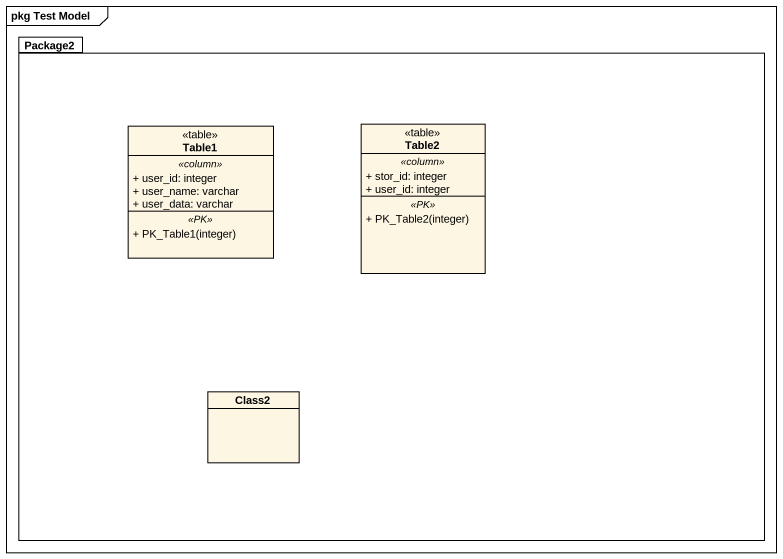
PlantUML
@startuml
mainframe pkg Test Model
hide circle
hide empty members
skinparam classAttributeIconSize 0
package Package2 {
  class Table1 <<table>> {
    .. <<column>> ..
    + user_id: integer
    + user_name: varchar
    + user_data: varchar
    .. <<PK>> ..
    + PK_Table1(integer)
  }
  class Table2 <<table>> {
    .. <<column>> ..
    + stor_id: integer
    + user_id: integer
    .. <<PK>> ..
    + PK_Table2(integer)
  }
  class Class2
}
@enduml
